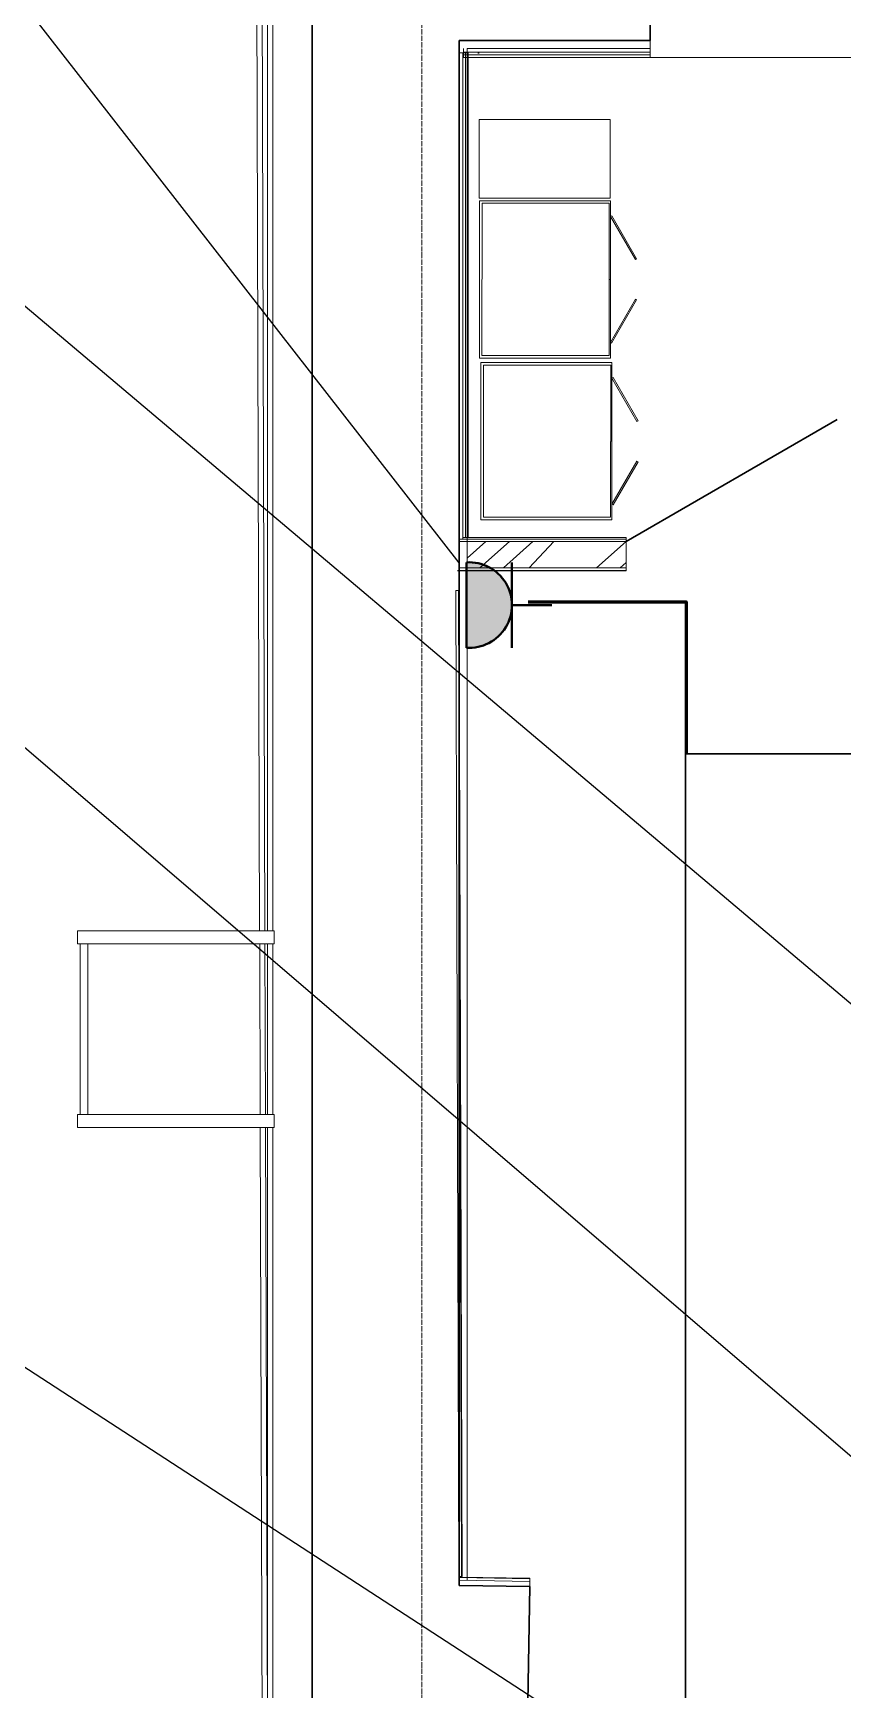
# Model space of a CAD drawing. Header units: millimetres. Extents: x -32 to 417638015, y -35 to 175284279.
# Drawn here: x 416309123 to 416312210, y 175268401 to 175274716 of the extents above; entities that cross this region are included whole.
import ezdxf
from ezdxf.enums import TextEntityAlignment as Align

# ---------------------------------------------------------------- set-up
doc = ezdxf.new("R2010")
doc.units = ezdxf.units.MM
doc.linetypes.add('ADSK_Линия сетки', pattern=[25, 20, -2.5, 0, -2.5])
for name, color, linetype, lineweight in [('.', 7, 'Continuous', 40), ('_ЭМ_гофра', 5, 'Continuous', 60), ('_ЭМ_ТХ_пищеблок', 7, 'Continuous', 30), ('Атрибут', 7, 'Continuous', 5), ('Двери', 7, 'Continuous', 9), ('Оборудование', 7, 'Continuous', 18), ('Оборудование пищеблок', 250, 'Continuous', 5), ('Оси', 253, 'Continuous', 9), ('Стены внутренние', 7, 'Continuous', 18), ('Стены наружные', 7, 'Continuous', 18), ('Стены несущие', 7, 'Continuous', 30), ('Стены отделка', 7, 'Continuous', 30), ('Стены штриховка', 7, 'Continuous', 9), ('ШТРИХОВКА', 252, 'Continuous', 15), ('ЭМ', 5, 'Continuous', 40), ('ЭМ_Лоток 1_2', 162, 'Continuous', 30), ('ЭО', 94, 'Continuous', 30)]:
    doc.layers.add(name, color=color, linetype=linetype, lineweight=lineweight)
doc.layers.add('PDF __ЭМ_Надписи', color=7, linetype='Continuous')
doc.layers.add('ЭОМ_Лотки рабочие', color=5, linetype='Continuous')
doc.styles.add('ISOCPEUR', font='isocpeur.ttf', dxfattribs={"width": 0.85, "height": 274.9999999999997})
doc.linetypes.add('Cable in the tray', pattern='A,5,[130,ltypeshp.shx,S=1,R=0,X=0,Y=0],1.5,[130,ltypeshp.shx,S=1.5,R=90,X=0,Y=-1],1,[130,ltypeshp.shx,S=1,R=0,X=0.5,Y=0],5', length=12.5)

# ---------------------------------------------------------------- blocks, each defined once
blk = doc.blocks.new('_ЭМ_ТХ_Пищеблок')
at = {"layer": 'Оборудование', "color": 8}
for p, q in [((52568.25904433391, 44842.26059216482), (52568.25904433391, 44542.26059216482)), ((53068.25904433391, 44842.26059216482), (52568.25904433391, 44842.26059216482)), ((53068.25904433391, 44542.26059216482), (53068.25904433391, 44842.26059216482)), ((52568.25904433391, 44542.26059216482), (53068.25904433391, 44542.26059216482))]:
    blk.add_line(p, q, dxfattribs=at)
at = {"layer": 'Оборудование пищеблок', "color": 8}
for p, q in [((53069.40204276159, 44233.18363424946), (53064.40204277719, 44233.18402938361)), ((53074.91287797099, 43616.22323690026), (53069.91287798659, 43616.22363203441))]:
    blk.add_line(p, q, dxfattribs=at)
for points in [[(52569.42575237318, 44533.22314672978), (53069.42575081188, 44533.18363331267), (53069.37833471131, 43933.18363518626), (52569.37833627261, 43933.22314860337)], [(52579.42496207362, 44523.22235649268), (53064.42496055915, 44523.18402847808), (53064.37912499526, 43943.18403028915), (52579.37912650974, 43943.22235830381)], [(53073.7513337743, 44475.68329129598), (53069.42100920182, 44473.18363349998), (53164.40800544841, 44308.6312997455), (53168.73833002089, 44311.13095754149)], [(53168.72600891977, 44155.22061146641), (53164.39607948146, 44157.72095365482), (53069.38307632136, 43993.18363499883), (53073.71300575967, 43990.68329281043)], [(52574.93658758258, 43916.26274938058), (53074.93658602127, 43916.22323596347), (53074.8891699207, 43316.22323783705), (52574.88917148201, 43316.26275125417)], [(52584.93579728302, 43906.26195914348), (53069.93579576854, 43906.22363112887), (53069.88996020466, 43326.22363293995), (52584.88996171913, 43326.26196095461)], [(53079.2621689837, 43858.72289394678), (53074.93184441121, 43856.22323615078), (53169.9188406578, 43691.67090239629), (53174.24916523029, 43694.17056019229)], [(53174.23684412916, 43538.26021411721), (53169.90691469086, 43540.76055630561), (53074.89391153076, 43376.22323764962), (53079.22384096906, 43373.72289546122)]]:
    blk.add_lwpolyline(points, close=True, dxfattribs=at)
at = {"layer": 'Атрибут', "color": 8, "style": 'ISOCPEUR', "width": 0.85}
blk.add_attdef('№_ПОЗИЦИИ', text='', height=150, rotation=90, dxfattribs=at).set_placement((58331.67525722168, 39155.16258932042), align=Align.MIDDLE_CENTER)
blk = doc.blocks.new('ТХ пищеблок....')
at = {"layer": 'Оборудование', "color": 8}
for p, q in [((-97.03260442300234, 29510.11793375877), (-97.03260442300234, 29210.11793375877)), ((402.9673955769977, 29510.11793375877), (-97.03260442300234, 29510.11793375877)), ((402.9673955769977, 29210.11793375877), (402.9673955769977, 29510.11793375877)), ((-97.03260442300234, 29210.11793375877), (402.9673955769977, 29210.11793375877))]:
    blk.add_line(p, q, dxfattribs=at)
at = {"layer": 'Оборудование пищеблок', "color": 8}
for p, q in [((404.1103940047324, 28901.04097584344), (399.110394020332, 28901.04137097753)), ((409.6212292141281, 28284.08057849423), (404.6212292297278, 28284.08097362833))]:
    blk.add_line(p, q, dxfattribs=at)
for points in [[(-95.86589638370788, 29201.0804883237), (404.134102054988, 29201.04097490665), (404.0866859544185, 28601.04097678023), (-95.91331248427741, 28601.08049019729)], [(-85.86668668326456, 29191.0796980866), (399.1333118022885, 29191.04137007205), (399.0874762383755, 28611.04137188313), (-85.91252224717755, 28611.07969989779)], [(408.459685017413, 29143.54063288996), (404.1293604449602, 29141.04097509396), (499.1163566915202, 28976.48864133947), (503.446681263973, 28978.98829913547)], [(503.4343601628789, 28823.07795306039), (499.1044307245756, 28825.57829524879), (404.0914275645046, 28661.04097659281), (408.4213570028078, 28658.5406344044)], [(-90.35506117431214, 28584.12009097449), (409.6449372643838, 28584.08057755744), (409.5975211638142, 27984.08057943103), (-90.40247727488168, 27984.12009284808)], [(-80.35585147386882, 28574.11930073739), (404.6441470116843, 28574.08097272285), (404.5983114477713, 27994.08097453392), (-80.40168703778181, 27994.11930254858)], [(413.9705202268087, 28526.58023554075), (409.6401956543559, 28524.08057774475), (504.6271919009159, 28359.52824399027), (508.9575164733687, 28362.02790178626)], [(508.9451953722746, 28206.11755571119), (504.6152659339714, 28208.61789789959), (409.6022627739003, 28044.0805792436), (413.9321922122035, 28041.5802370552)]]:
    blk.add_lwpolyline(points, close=True, dxfattribs=at)
blk = doc.blocks.new('1 этаж')
at = {"layer": 'Стены внутренние', "lineweight": 9}
h = blk.add_hatch(dxfattribs=at)
h.set_pattern_fill('FP_12', color=8, style=0, pattern_type=2)
h.set_pattern_definition([(0, (557.2005734382547, 188.9018102923583), (406.4, 101.6), [33.528, -271.272, 33.528, -271.272, -1625.6]), (0, (557.2005734382547, 188.9018102923583), (406.4, 101.6), [-609.6, 33.528, -576.072, 33.528, -271.272, -711.2]), (0, (557.2005734382547, 188.9018102923583), (406.4, 101.6), [-1524, 33.528, -169.672, 33.528, -474.472]), (120, (709.6005734382488, 239.7018102923575), (-291.1881810244989, 301.1527240979959), [33.52799999999996, -271.2719999999997, 33.52799999999996, -271.2719999999997, -1625.599999999999]), (120, (709.6005734382488, 239.7018102923575), (-291.1881810244989, 301.1527240979959), [-609.5999999999995, 33.52799999999996, -576.0719999999994, 33.52799999999996, -271.2719999999997, -711.1999999999995]), (120, (709.6005734382488, 239.7018102923575), (-291.1881810244989, 301.1527240979959), [-1523.999999999999, 33.52799999999996, -169.6719999999999, 33.52799999999996, -474.4719999999997]), (240, (760.4005734382372, 442.9018102923583), (-115.2118189755009, -402.7527240979958), [33.528, -271.272, 33.528, -271.272, -1625.6]), (240, (760.4005734382372, 442.9018102923583), (-115.2118189755009, -402.7527240979958), [-609.6, 33.528, -576.072, 33.528, -271.272, -711.2]), (240, (760.4005734382372, 442.9018102923583), (-115.2118189755009, -402.7527240979958), [-1524, 33.528, -169.672, 33.528, -474.472])])
h.paths.add_polyline_path([(48768.18663404754, 43132.70702969345), (48821.38592647685, 43132.70702969345), (48820.33592647684, 43147.70702969344), (48767.18663404754, 43147.70702969348), (48767.18663404754, 43132.70702969345)])
h.paths.add_polyline_path([(46579.05454936216, 43132.70702969345), (47277.18663404754, 43132.70702969345), (47277.18663404754, 43147.70702969348), (46579.05454936216, 43147.70702969347)])
at = {"layer": 'Стены штриховка'}
h = blk.add_hatch(dxfattribs=at)
h.set_pattern_fill('ANSI34', color=8, scale=20)
h.set_pattern_definition([(45, (-31496.66335460375, 188.9018102923583), (-269.4076836320746, 269.4076836320746), []), (45, (-31406.86075460375, 188.9018102923583), (-269.4076836320746, 269.4076836320746), []), (45, (-31317.05815460374, 188.9018102923583), (-269.4076836320746, 269.4076836320746), []), (45, (-31227.25535460375, 188.9018102923583), (-269.4076836320746, 269.4076836320746), [])])
h.paths.add_polyline_path([(50514.33626888582, 41167.7070296934), (50514.33626888582, 41267.7070296934), (50399.33626888582, 41267.7070296934), (50399.33626888582, 41167.7070296934)])
h.paths.add_polyline_path([(46579.0545493621, 41267.70702969343), (46579.0545493621, 41167.70702969343), (47185.15739901119, 41167.70702969343), (47185.15739901119, 41267.70702969343)])
h.paths.add_polyline_path([(48829.33592647675, 41167.70702969343), (48829.33592647675, 41267.70702969343), (48115.15739901119, 41267.70702969343), (48115.15739901119, 41167.70702969343)])
h.paths.add_polyline_path([(51855.15739901111, 41167.7070296934), (51855.15739901114, 41267.7070296934), (51779.33626888582, 41267.7070296934), (51779.33626888582, 43177.70702969343), (51679.33626888582, 43177.70702969343), (51679.33626888582, 41267.70702969335), (51544.33626888582, 41267.7070296934), (51544.33626888582, 41167.7070296934)])
at = {"layer": 'Двери', "color": 8, "lineweight": 30}
blk.add_line((47185.15739901118, 41267.70702969437), (47990.56102453071, 41732.70702969437), dxfattribs=at)
at = {"layer": 'Оборудование', "color": 8}
for p, q in [((45094.0545493621, 39783.90181029183), (45094.0545493621, 39733.90181029183)), ((45319.05454936204, 39783.90181029179), (45094.05454936204, 39783.90181029179)), ((45094.05454936204, 39733.90181029179), (45319.05454936204, 39733.90181029179)), ((45104.05454936199, 39083.90181029179), (45104.05454936199, 39733.90181029179)), ((45134.05454936199, 39733.90181029178), (45134.05454936199, 39083.90181029179)), ((45319.05454936204, 39783.90181029179), (45619.05454936204, 39783.90181029179)), ((45619.05454936204, 39733.90181029179), (45319.05454936204, 39733.90181029179)), ((45844.05454936204, 39783.9018102918), (45619.05454936204, 39783.90181029179)), ((45619.05454936204, 39733.90181029179), (45844.05454936204, 39733.9018102918)), ((45844.0545493621, 39733.90181029184), (45844.0545493621, 39783.90181029184)), ((45094.0545493621, 39083.90181029183), (45094.0545493621, 39033.90181029183)), ((45319.05454936204, 39083.90181029179), (45094.05454936204, 39083.90181029179)), ((45094.05454936204, 39033.90181029179), (45319.05454936204, 39033.90181029179)), ((45319.05454936204, 39083.90181029179), (45619.05454936204, 39083.90181029179)), ((45619.05454936204, 39033.90181029179), (45319.05454936204, 39033.90181029179)), ((45844.05454936204, 39083.9018102918), (45619.05454936204, 39083.90181029179)), ((45619.05454936204, 39033.90181029179), (45844.05454936204, 39033.9018102918)), ((45844.0545493621, 39033.90181029184), (45844.0545493621, 39083.90181029184))]:
    blk.add_line(p, q, dxfattribs=at)
at = {"layer": 'Оси', "color": 8, "linetype": 'ADSK_Линия сетки'}
blk.add_line((46406.76592647669, -4162.595295516364), (46406.76592647677, 44411.90026894389), dxfattribs=at)
at = {"layer": 'Стены внутренние', "color": 8}
blk.add_line((48767.18663404748, 43112.70702969343), (47277.18663404748, 43112.70702969344), dxfattribs=at)
at = {"layer": 'Стены наружные', "color": 8}
for p, q in [((45788.52829939697, 39783.90181029178), (45777.13409628649, 43463.13881646129)), ((45808.52839530419, 39783.90181029178), (45797.13483393315, 43462.93159605854)), ((45790.69612445525, 39083.90181029179), (45788.68314404401, 39733.90181029179)), ((45810.69622036247, 39083.90181029179), (45808.68323995121, 39733.90181029179)), ((45819.05454936204, 29926.84489793099), (45790.85096910229, 39033.90181029179)), ((45810.85106500954, 39033.90181029179), (45819.05454936202, 36384.96156264498))]:
    blk.add_line(p, q, dxfattribs=at)
at = {"layer": 'Стены несущие', "color": 8}
for p, q in [((45989.05454936219, 35787.71442398797), (45989.0545493621, 43687.70702969341)), ((47277.18663404748, 43177.70702969343), (47277.18663404748, 43507.70702969345)), ((46549.05454936213, 43177.70702969343), (47277.18663404748, 43177.70702969343)), ((46549.05454936213, 43177.70702969343), (46549.05454936219, 37288.42506328555)), ((46818.82756576536, 37283.86233327084), (46549.05454936219, 37288.42506328555)), ((46811.38681371894, 36843.92525230473), (46818.82756576536, 37283.86233327084))]:
    blk.add_line(p, q, dxfattribs=at)
at = {"layer": 'Стены отделка', "color": 8, "lineweight": 9}
for p, q in [((45818.05454936196, 43857.70702969347), (45818.05454936199, 39783.90181029178)), ((45819.05454936199, 43857.70702969344), (45819.05454936199, 39783.90181029179)), ((46566.14429496339, 43147.70702969343), (46566.14429496339, 43112.70702969341)), ((46579.0545493621, 37307.92052709134), (46579.0545493621, 43147.70702969343)), ((47277.18663404748, 43112.70702969341), (47277.18663404748, 43177.70702969343)), ((46583.64437888179, 43130.15283432684), (46549.05454936213, 43130.15283432684)), ((46566.14429496339, 43112.70702969341), (47277.18663404748, 43112.70702969341)), ((46583.64437888179, 41283.60702969342), (46583.64437888179, 43130.15283432684)), ((47185.15739901119, 41283.60702969342), (46563.64437888176, 41283.60702969342)), ((47185.15739901119, 41155.70702969343), (47185.15739901119, 41283.60702969342)), ((46542.55560859822, 41155.70702969343), (47185.15739901119, 41155.70702969343)), ((46548.55557982621, 41081.72561096195), (46536.55563737027, 41081.6884484249)), ((46536.55563737027, 41081.6884484249), (46548.19671388398, 37322.73496253991)), ((46549.05454936213, 40920.60620983283), (46548.55557982621, 41081.72561096195)), ((45818.05454936199, 39733.90181029179), (45818.05454936199, 39083.90181029179)), ((45819.05454936199, 39733.90181029179), (45819.05454936199, 39083.90181029179)), ((45818.05454936199, 39033.90181029179), (45818.05454936199, 35772.71442398796)), ((45819.05454936202, 35787.71442398797), (45819.05454936199, 39033.90181029179)), ((46548.19671388398, 37322.73496253991), (46549.0545493621, 37322.73761916456)), ((46548.84407420317, 37320.43319968255), (46548.64114460192, 37308.43491565618)), ((46548.64114460192, 37308.43491565618), (46549.0545493621, 37308.42792365103)), ((46818.74500282074, 37315.86830626057), (46548.84407420317, 37320.43319968255)), ((46549.0545493621, 37288.42506328601), (46818.20385721745, 37283.87288219035)), ((46818.20385721745, 37283.87288219035), (46818.54207321967, 37303.87002223427)), ((46818.54207321949, 37303.87002223423), (46818.74500282074, 37315.86830626057))]:
    blk.add_line(p, q, dxfattribs=at)
at = {"layer": 'Стены штриховка', "color": 8}
for p, q in [((45839.05454936199, 39783.90181029179), (45839.05454936199, 43857.70702969344)), ((45839.0545493621, 43837.70702969341), (45839.05454936216, 39783.90181029179)), ((46579.0545493621, 43147.70702969343), (47277.18663404748, 43147.70702969343)), ((46563.64437888179, 41276.70702969344), (46563.64437888179, 43130.15283432684)), ((46566.14429496339, 43132.70702969341), (47277.18663404751, 43132.70702969341)), ((46566.14429496339, 43123.70702969347), (47277.18663404751, 43123.70702969347)), ((46572.64437888181, 41283.60702969342), (46572.64437888179, 43130.15283432684)), ((47185.15739901119, 41276.70702969344), (46549.05454936216, 41276.70702969344)), ((47185.15739901119, 41267.70702969343), (46549.05454936216, 41267.70702969343)), ((46542.55560859822, 41157.70702969343), (47185.15739901114, 41157.70702969343)), ((46549.05454936216, 41167.70702969343), (47185.15739901119, 41167.70702969343)), ((46558.19666593062, 37322.7659313208), (46546.55558941688, 41081.71941720575)), ((46549.05454936213, 40920.60620983283), (46560.19665633992, 37322.772125077)), ((45839.05454936199, 39083.90181029179), (45839.05454936199, 39733.90181029179)), ((45839.05454936216, 39733.90181029179), (45839.05454936216, 39083.90181029179)), ((45839.05454936202, 35787.71442398797), (45839.05454936199, 39033.90181029179)), ((45839.05454936216, 39033.90181029179), (45839.05454936219, 35787.71442398797)), ((46818.71118122051, 37313.86859225621), (46548.81025260297, 37318.43348567818)), ((46560.19665633992, 37322.772125077), (46549.0545493621, 37322.73761916456)), ((46818.54207321967, 37303.87002223427), (46549.0545493621, 37308.42792365111))]:
    blk.add_line(p, q, dxfattribs=at)
at = {"layer": 'ЭОМ_Лотки рабочие'}
blk.add_blockref('ТХ пищеблок....', (46722.0575752336, 13366.04446869802), dxfattribs=at)
blk = doc.blocks.new('Розетка IP54')
at = {"layer": '.'}
h = blk.add_hatch(color=5, dxfattribs=at)
h.dxf.hatch_style = 1
h.paths.add_polyline_path([(551667.0757685276, -101006.4904762172), (551667.0757685277, -101180.0264936571), (551829.8079254188, -101180.0264936572, 0.4331552738982196)])
h.paths.add_polyline_path([(551667.0757685276, -101006.4904762172, 0.4331552738983379), (551504.3436116363, -101180.0264936571), (551667.0757685277, -101180.0264936571)])
at = {"layer": 'ЭМ', "color": 5}
for p, q in [((551667.0757685257, -101006.4904762172), (551667.0757685276, -100854.0732687484)), ((551504.343611646, -101006.4904762159), (551829.8079254286, -101006.4904762159)), ((551504.3436116365, -101180.0264936571), (551829.8079254188, -101180.0264936572))]:
    blk.add_line(p, q, dxfattribs=at)
blk.add_arc((551667.0757685276, -101169.5589419752), 163.0684657580474, 356.3195877734439, 183.6804122265561, dxfattribs=at)

msp = doc.modelspace()

# ---------------------------------------------------------------- linework, layer by layer
at = {"layer": '_ЭМ_гофра', "linetype": 'ByBlock'}
msp.add_lwpolyline([(416311010.4531935, 175272549.1212883), (416311612.4929359, 175272549.1212883), (416311612.4929359, 175271969.1524763)], dxfattribs=at)
at = {"layer": 'PDF __ЭМ_Надписи', "lineweight": 25}
for points in [[(416310747.1556398, 175272697.6788453), (416307281.7247481, 175277142.6519715), (416305380.9695731, 175277142.6519715)], [(416315886.7782365, 175267936.5098174), (416308077.7933159, 175274530.5116096), (416304898.5792037, 175274530.5116096)], [(416315543.1232762, 175266458.3808752), (416307916.9190088, 175272998.5953424), (416304432.9067394, 175272998.5953424)], [(416314067.8548627, 175266394.0252305), (416308031.1580265, 175270318.3015048), (416303382.9861288, 175270318.3015048)]]:
    msp.add_lwpolyline(points, dxfattribs=at)
at = {"layer": 'ЭМ_Лоток 1_2', "linetype": 'Cable in the tray', "ltscale": 50}
msp.add_lwpolyline([(416312595.8179818, 175267846.662492), (416311609.9444062, 175267846.662492), (416311609.9444062, 175271969.1524763), (416317412.4309264, 175271969.1524763)], dxfattribs=at)

# ---------------------------------------------------------------- block references
at = {"layer": '_ЭМ_ТХ_пищеблок', "lineweight": 50}
msp.add_blockref('_ЭМ_ТХ_Пищеблок', (416258254.8670169, 175229544.5649611), dxfattribs=at)
at = {"layer": 'ШТРИХОВКА'}
msp.add_blockref('1 этаж', (416264198.1010904, 175231510.6631508), dxfattribs=at)
at = {"layer": 'ЭО', "rotation": 270}
msp.add_blockref('Розетка IP54', (416411954.7848947, 175824203.2233998), dxfattribs=at)

doc.saveas('drawing.dxf')
